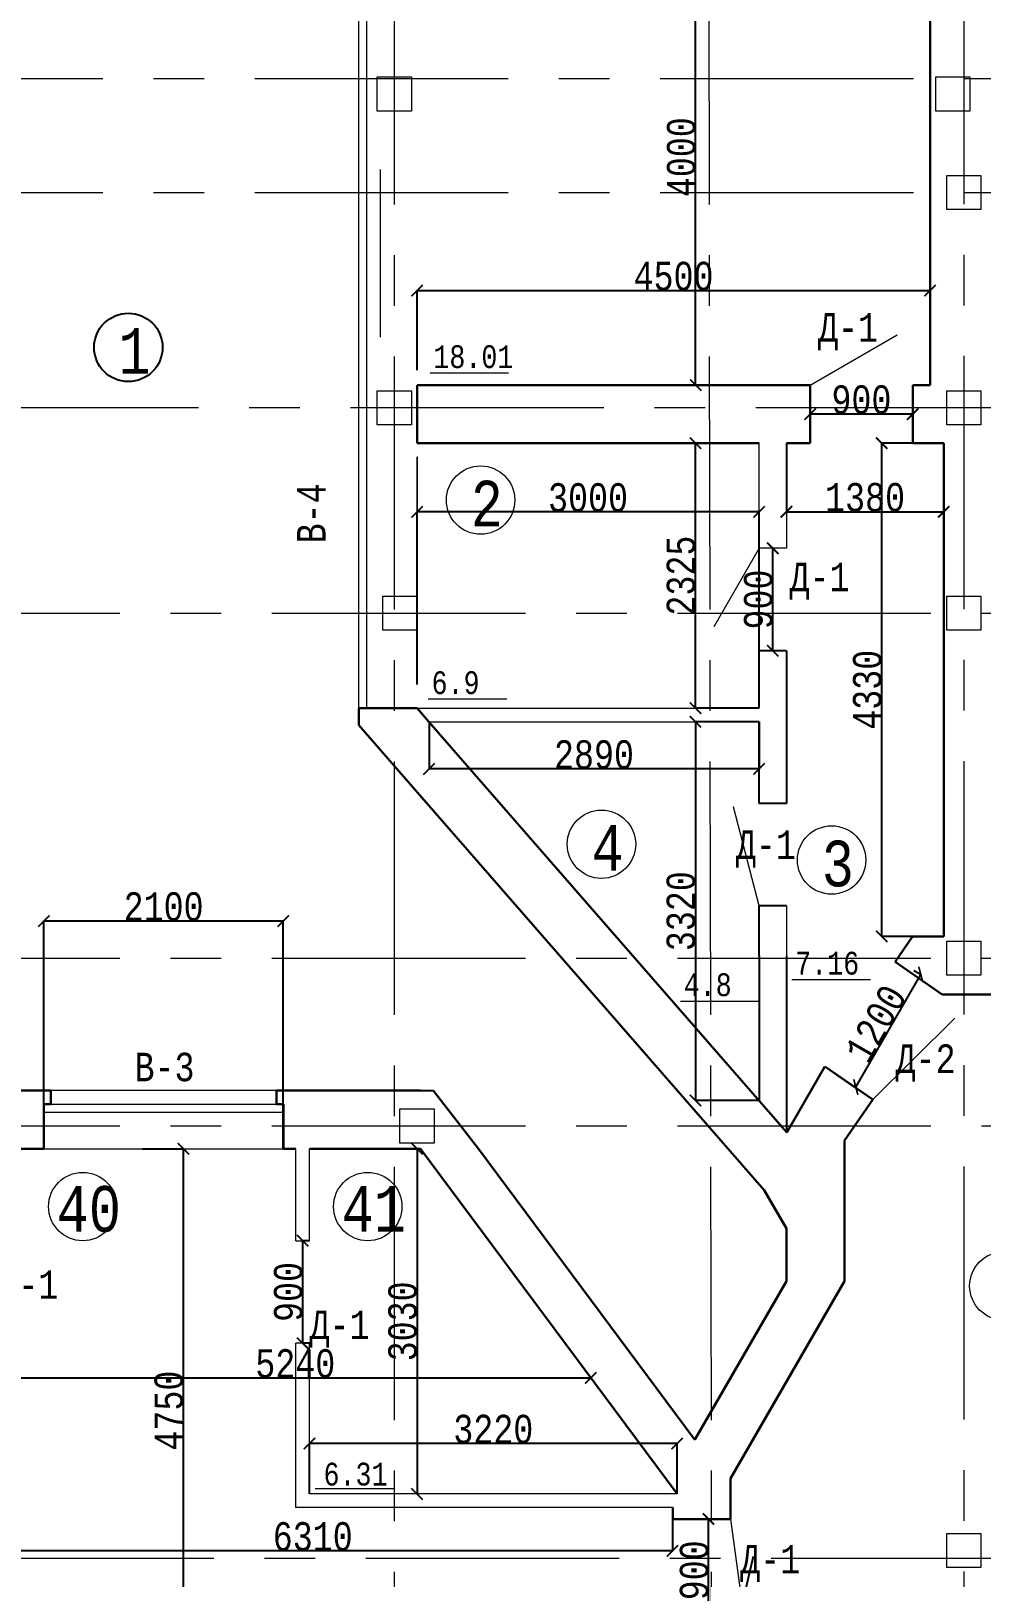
# Model space of a CAD drawing. Header units: millimetres. Extents: x -689206 to 4969298, y -1019800 to 703299.
# Drawn here: x 1072495 to 1080830, y -622835 to -609266 of the extents above; entities that cross this region are included whole.
import ezdxf

# ---------------------------------------------------------------- set-up
doc = ezdxf.new("R2010")
doc.units = ezdxf.units.MM
doc.linetypes.add('JIS_02_4.0', pattern=[5.5, 4, -1.5])
doc.linetypes.add('осеваяX2', pattern=[101.6, 63.5, -12.7, 12.7, -12.7])
for name, color, linetype, lineweight in [('несущие', 7, 'Continuous', 30), ('ОКНА', 250, 'Continuous', 20), ('ПЕРЕГОРОДКИ', 252, 'Continuous', 9), ('РАЗМЕРЫ', 7, 'Continuous', 9), ('сваи', 7, 'JIS_02_4.0', 30), ('Слой1', 7, 'Continuous', 30), ('стены', 7, 'Continuous', 20)]:
    doc.layers.add(name, color=color, linetype=linetype, lineweight=lineweight)
doc.layers.add('четотам', color=7, linetype='Continuous')
doc.styles.add('Аннотативный', font='isocteur.ttf', dxfattribs={"width": 0.7, "height": 250})
doc.dimstyles.new('Аннотативный', dxfattribs={"dimscale": 0, "dimtxt": 250, "dimasz": 100, "dimexe": 1.25, "dimexo": 0.625, "dimtad": 1, "dimdec": 0, "dimtxsty": 'Аннотативный', "dimblk": 'ARCHTICK', "dimcen": 2.5, "dimadec": 0, "dimazin": 0, "dimtfac": 1, "dimtdec": 0, "dimtmove": 0, "dimatfit": 3, "dimfxl": 1, "dimarcsym": 0})

# ---------------------------------------------------------------- blocks, each defined once
blk = doc.blocks.new('_ArchTick')
at = {"color": 0, "linetype": 'ByBlock', "const_width": 0.15}
blk.add_lwpolyline([(-0.5, -0.5), (0.5, 0.5)], dxfattribs=at)
blk = doc.blocks.new('*D5367')
at = {"layer": 'Defpoints', "color": 0, "lineweight": 30, "transparency": 16777216}
for p in [(1078326, -608374), (1078427, -608374), (1078427, -612374)]:
    blk.add_point(p, dxfattribs=at)
at = {"layer": 'РАЗМЕРЫ', "color": 0, "lineweight": -2, "transparency": 16777216}
for p, q in [((1078426, -608374), (1078325, -608374)), ((1078326, -612374), (1078326, -608374)), ((1078426, -612374), (1078325, -612374))]:
    blk.add_line(p, q, dxfattribs=at)
at = {"layer": 'РАЗМЕРЫ', "color": 0, "lineweight": -2, "transparency": 16777216, "xscale": 100, "yscale": 100, "zscale": 100}
for p, rotation in [((1078326, -608374), 90), ((1078326, -612374), 270)]:
    blk.add_blockref('_ArchTick', p, dxfattribs=dict(at, rotation=rotation))
at = {"layer": 'РАЗМЕРЫ', "color": 0, "lineweight": 5, "transparency": 16777216, "insert": (1078201, -610374), "char_height": 250, "attachment_point": 5, "rotation": 90, "style": 'Аннотативный'}
blk.add_mtext('4000', dxfattribs=at)
blk = doc.blocks.new('*D5368')
at = {"layer": 'Defpoints', "color": 0, "lineweight": 30, "transparency": 16777216}
for p in [(1080382, -611545), (1075882, -612242), (1080382, -612374)]:
    blk.add_point(p, dxfattribs=at)
at = {"layer": 'РАЗМЕРЫ', "color": 0, "lineweight": -2, "transparency": 16777216}
for p, q in [((1075882, -612242), (1075882, -611543)), ((1075882, -611545), (1080382, -611545)), ((1080382, -612373), (1080382, -611543))]:
    blk.add_line(p, q, dxfattribs=at)
at = {"layer": 'РАЗМЕРЫ', "color": 0, "lineweight": -2, "transparency": 16777216, "xscale": 100, "yscale": 100, "zscale": 100, "rotation": 180}
blk.add_blockref('_ArchTick', (1075882, -611545), dxfattribs=at)
at = {"layer": 'РАЗМЕРЫ', "color": 0, "lineweight": -2, "transparency": 16777216, "xscale": 100, "yscale": 100, "zscale": 100}
blk.add_blockref('_ArchTick', (1080382, -611545), dxfattribs=at)
at = {"layer": 'РАЗМЕРЫ', "color": 0, "lineweight": 5, "transparency": 16777216, "insert": (1078132, -611419), "char_height": 250, "attachment_point": 5, "style": 'Аннотативный'}
blk.add_mtext('4500', dxfattribs=at)
blk = doc.blocks.new('*D5395')
at = {"layer": 'Defpoints', "color": 0, "lineweight": 30, "transparency": 16777216}
for p in [(1073474, -619076), (1073832, -619076), (1073474, -623826)]:
    blk.add_point(p, dxfattribs=at)
at = {"layer": 'ПЕРЕГОРОДКИ', "color": 0, "lineweight": -2, "transparency": 16777216}
for p, q in [((1073475, -619076), (1073833, -619076)), ((1073832, -623826), (1073832, -619076)), ((1073475, -623826), (1073833, -623826))]:
    blk.add_line(p, q, dxfattribs=at)
at = {"layer": 'ПЕРЕГОРОДКИ', "color": 0, "lineweight": -2, "transparency": 16777216, "xscale": 100, "yscale": 100, "zscale": 100}
for p, rotation in [((1073832, -619076), 90), ((1073832, -623826), 270)]:
    blk.add_blockref('_ArchTick', p, dxfattribs=dict(at, rotation=rotation))
at = {"layer": 'ПЕРЕГОРОДКИ', "color": 0, "lineweight": 5, "transparency": 16777216, "insert": (1073706, -621374), "char_height": 250, "attachment_point": 5, "rotation": 90, "style": 'Аннотативный'}
blk.add_mtext('4750', dxfattribs=at)
blk = doc.blocks.new('*D5370')
at = {"layer": 'Defpoints', "color": 0, "linetype": 'ByBlock', "lineweight": 30, "transparency": 16777216}
for p in [(1078122, -622326), (1071812, -622606), (1071812, -622606)]:
    blk.add_point(p, dxfattribs=at)
at = {"layer": 'РАЗМЕРЫ', "color": 0, "linetype": 'ByBlock', "lineweight": -2, "transparency": 16777216}
for p, q in [((1078122, -622326), (1078122, -622607)), ((1071812, -622605), (1071812, -622604)), ((1078122, -622606), (1071812, -622606))]:
    blk.add_line(p, q, dxfattribs=at)
at = {"layer": 'РАЗМЕРЫ', "color": 0, "linetype": 'ByBlock', "lineweight": -2, "transparency": 16777216, "xscale": 100, "yscale": 100, "zscale": 100, "rotation": 180}
blk.add_blockref('_ArchTick', (1071812, -622606), dxfattribs=at)
at = {"layer": 'РАЗМЕРЫ', "color": 0, "linetype": 'ByBlock', "lineweight": -2, "transparency": 16777216, "xscale": 100, "yscale": 100, "zscale": 100}
blk.add_blockref('_ArchTick', (1078122, -622606), dxfattribs=at)
at = {"layer": 'РАЗМЕРЫ', "color": 0, "linetype": 'ByBlock', "lineweight": 9, "transparency": 16777216, "insert": (1074967, -622480), "char_height": 250, "attachment_point": 5, "style": 'Аннотативный'}
blk.add_mtext('6310', dxfattribs=at)
blk = doc.blocks.new('*D5410')
at = {"layer": 'Defpoints', "color": 0, "linetype": 'ByBlock', "lineweight": 30, "transparency": 16777216}
for p in [(1079330, -612629), (1079330, -612629), (1080230, -612629)]:
    blk.add_point(p, dxfattribs=at)
at = {"layer": 'РАЗМЕРЫ', "color": 0, "linetype": 'ByBlock', "lineweight": -2, "transparency": 16777216}
for p, q in [((1079330, -612628), (1079330, -612627)), ((1080230, -612629), (1079330, -612629)), ((1080230, -612628), (1080230, -612627))]:
    blk.add_line(p, q, dxfattribs=at)
at = {"layer": 'РАЗМЕРЫ', "color": 0, "linetype": 'ByBlock', "lineweight": -2, "transparency": 16777216, "xscale": 100, "yscale": 100, "zscale": 100, "rotation": 180}
blk.add_blockref('_ArchTick', (1079330, -612629), dxfattribs=at)
at = {"layer": 'РАЗМЕРЫ', "color": 0, "linetype": 'ByBlock', "lineweight": -2, "transparency": 16777216, "xscale": 100, "yscale": 100, "zscale": 100}
blk.add_blockref('_ArchTick', (1080230, -612629), dxfattribs=at)
at = {"layer": 'РАЗМЕРЫ', "color": 0, "linetype": 'ByBlock', "lineweight": 5, "transparency": 16777216, "insert": (1079780, -612503), "char_height": 250, "attachment_point": 5, "style": 'Аннотативный'}
blk.add_mtext('900', dxfattribs=at)
blk = doc.blocks.new('*D5411')
at = {"layer": 'Defpoints', "color": 0, "linetype": 'ByBlock', "lineweight": 30, "transparency": 16777216}
for p in [(1079002, -613806), (1079002, -613806), (1079002, -614706)]:
    blk.add_point(p, dxfattribs=at)
at = {"layer": 'РАЗМЕРЫ', "color": 0, "linetype": 'ByBlock', "lineweight": -2, "transparency": 16777216}
for p, q in [((1079002, -614706), (1079002, -613806)), ((1079003, -613806), (1079003, -613806)), ((1079003, -614706), (1079003, -614706))]:
    blk.add_line(p, q, dxfattribs=at)
at = {"layer": 'РАЗМЕРЫ', "color": 0, "linetype": 'ByBlock', "lineweight": -2, "transparency": 16777216, "xscale": 100, "yscale": 100, "zscale": 100}
for p, rotation in [((1079002, -613806), 90), ((1079002, -614706), 270)]:
    blk.add_blockref('_ArchTick', p, dxfattribs=dict(at, rotation=rotation))
at = {"layer": 'РАЗМЕРЫ', "color": 0, "linetype": 'ByBlock', "lineweight": 5, "transparency": 16777216, "insert": (1078877, -614256), "char_height": 250, "attachment_point": 5, "rotation": 90, "style": 'Аннотативный'}
blk.add_mtext('900', dxfattribs=at)
blk = doc.blocks.new('*D5390')
at = {"layer": 'Defpoints', "color": 0, "linetype": 'ByBlock', "lineweight": 30, "transparency": 16777216}
for p in [(1072223, -621172), (1077406, -621087), (1077406, -621087)]:
    blk.add_point(p, dxfattribs=at)
at = {"layer": 'РАЗМЕРЫ', "color": 0, "linetype": 'ByBlock', "lineweight": -2, "transparency": 16777216}
for p, q in [((1072223, -621172), (1072223, -621086)), ((1072223, -621087), (1077406, -621087)), ((1077406, -621087), (1077406, -621086))]:
    blk.add_line(p, q, dxfattribs=at)
at = {"layer": 'РАЗМЕРЫ', "color": 0, "linetype": 'ByBlock', "lineweight": -2, "transparency": 16777216, "xscale": 100, "yscale": 100, "zscale": 100, "rotation": 180}
blk.add_blockref('_ArchTick', (1072223, -621087), dxfattribs=at)
at = {"layer": 'РАЗМЕРЫ', "color": 0, "linetype": 'ByBlock', "lineweight": -2, "transparency": 16777216, "xscale": 100, "yscale": 100, "zscale": 100}
blk.add_blockref('_ArchTick', (1077406, -621087), dxfattribs=at)
at = {"layer": 'РАЗМЕРЫ', "color": 0, "linetype": 'ByBlock', "lineweight": 5, "transparency": 16777216, "insert": (1074814, -620962), "char_height": 250, "attachment_point": 5, "style": 'Аннотативный'}
blk.add_mtext('5240', dxfattribs=at)
blk = doc.blocks.new('*D5433')
at = {"layer": 'Defpoints', "color": 0, "linetype": 'ByBlock', "lineweight": 30, "transparency": 16777216}
for p in [(1078325, -612884), (1078882, -612884), (1078882, -615209)]:
    blk.add_point(p, dxfattribs=at)
at = {"layer": 'РАЗМЕРЫ', "color": 0, "linetype": 'ByBlock', "lineweight": -2, "transparency": 16777216}
for p, q in [((1078882, -612884), (1078324, -612884)), ((1078325, -615209), (1078325, -612884)), ((1078882, -615209), (1078324, -615209))]:
    blk.add_line(p, q, dxfattribs=at)
at = {"layer": 'РАЗМЕРЫ', "color": 0, "linetype": 'ByBlock', "lineweight": -2, "transparency": 16777216, "xscale": 100, "yscale": 100, "zscale": 100}
for p, rotation in [((1078325, -612884), 90), ((1078325, -615209), 270)]:
    blk.add_blockref('_ArchTick', p, dxfattribs=dict(at, rotation=rotation))
at = {"layer": 'РАЗМЕРЫ', "color": 0, "linetype": 'ByBlock', "lineweight": 5, "transparency": 16777216, "insert": (1078199, -614046), "char_height": 250, "attachment_point": 5, "rotation": 90, "style": 'Аннотативный'}
blk.add_mtext('2325', dxfattribs=at)
blk = doc.blocks.new('*D5434')
at = {"layer": 'Defpoints', "color": 0, "linetype": 'ByBlock', "lineweight": 30, "transparency": 16777216}
for p in [(1078882, -615329), (1078324, -618653), (1078882, -618653)]:
    blk.add_point(p, dxfattribs=at)
at = {"layer": 'РАЗМЕРЫ', "color": 0, "linetype": 'ByBlock', "lineweight": -2, "transparency": 16777216}
for p, q in [((1078882, -615329), (1078322, -615329)), ((1078324, -615329), (1078324, -618653)), ((1078882, -618653), (1078322, -618653))]:
    blk.add_line(p, q, dxfattribs=at)
at = {"layer": 'РАЗМЕРЫ', "color": 0, "linetype": 'ByBlock', "lineweight": -2, "transparency": 16777216, "xscale": 100, "yscale": 100, "zscale": 100}
for p, rotation in [((1078324, -615329), 90), ((1078324, -618653), 270)]:
    blk.add_blockref('_ArchTick', p, dxfattribs=dict(at, rotation=rotation))
at = {"layer": 'РАЗМЕРЫ', "color": 0, "linetype": 'ByBlock', "lineweight": 5, "transparency": 16777216, "insert": (1078198, -616991), "char_height": 250, "attachment_point": 5, "rotation": 90, "style": 'Аннотативный'}
blk.add_mtext('3320', dxfattribs=at)
blk = doc.blocks.new('*D5435')
at = {"layer": 'Defpoints', "color": 0, "linetype": 'ByBlock', "lineweight": 30, "transparency": 16777216}
for p in [(1075987, -615329), (1078882, -615329), (1075987, -615743)]:
    blk.add_point(p, dxfattribs=at)
at = {"layer": 'РАЗМЕРЫ', "color": 0, "linetype": 'ByBlock', "lineweight": -2, "transparency": 16777216}
for p, q in [((1075987, -615329), (1075987, -615745)), ((1078882, -615329), (1078882, -615745)), ((1078882, -615743), (1075987, -615743))]:
    blk.add_line(p, q, dxfattribs=at)
at = {"layer": 'РАЗМЕРЫ', "color": 0, "linetype": 'ByBlock', "lineweight": -2, "transparency": 16777216, "xscale": 100, "yscale": 100, "zscale": 100, "rotation": 180}
blk.add_blockref('_ArchTick', (1075987, -615743), dxfattribs=at)
at = {"layer": 'РАЗМЕРЫ', "color": 0, "linetype": 'ByBlock', "lineweight": -2, "transparency": 16777216, "xscale": 100, "yscale": 100, "zscale": 100}
blk.add_blockref('_ArchTick', (1078882, -615743), dxfattribs=at)
at = {"layer": 'РАЗМЕРЫ', "color": 0, "linetype": 'ByBlock', "lineweight": 5, "transparency": 16777216, "insert": (1077434, -615618), "char_height": 250, "attachment_point": 5, "style": 'Аннотативный'}
blk.add_mtext('2890', dxfattribs=at)
blk = doc.blocks.new('*D5436')
at = {"layer": 'Defpoints', "color": 0, "linetype": 'ByBlock', "lineweight": 30, "transparency": 16777216}
for p in [(1075882, -613487), (1075882, -615004), (1078882, -615209)]:
    blk.add_point(p, dxfattribs=at)
at = {"layer": 'РАЗМЕРЫ', "color": 0, "linetype": 'ByBlock', "lineweight": -2, "transparency": 16777216}
for p, q in [((1075882, -615003), (1075882, -613486)), ((1078882, -613487), (1075882, -613487)), ((1078882, -615208), (1078882, -613486))]:
    blk.add_line(p, q, dxfattribs=at)
at = {"layer": 'РАЗМЕРЫ', "color": 0, "linetype": 'ByBlock', "lineweight": -2, "transparency": 16777216, "xscale": 100, "yscale": 100, "zscale": 100, "rotation": 180}
blk.add_blockref('_ArchTick', (1075882, -613487), dxfattribs=at)
at = {"layer": 'РАЗМЕРЫ', "color": 0, "linetype": 'ByBlock', "lineweight": -2, "transparency": 16777216, "xscale": 100, "yscale": 100, "zscale": 100}
blk.add_blockref('_ArchTick', (1078882, -613487), dxfattribs=at)
at = {"layer": 'РАЗМЕРЫ', "color": 0, "linetype": 'ByBlock', "lineweight": 5, "transparency": 16777216, "insert": (1077382, -613362), "char_height": 250, "attachment_point": 5, "style": 'Аннотативный'}
blk.add_mtext('3000', dxfattribs=at)
blk = doc.blocks.new('*D5437')
at = {"layer": 'Defpoints', "color": 0, "linetype": 'ByBlock', "lineweight": 30, "transparency": 16777216}
for p in [(1079122, -612884), (1080502, -612884), (1080502, -613486)]:
    blk.add_point(p, dxfattribs=at)
at = {"layer": 'РАЗМЕРЫ', "color": 0, "linetype": 'ByBlock', "lineweight": -2, "transparency": 16777216}
for p, q in [((1079122, -612884), (1079122, -613487)), ((1080502, -612884), (1080502, -613487)), ((1079122, -613486), (1080502, -613486))]:
    blk.add_line(p, q, dxfattribs=at)
at = {"layer": 'РАЗМЕРЫ', "color": 0, "linetype": 'ByBlock', "lineweight": -2, "transparency": 16777216, "xscale": 100, "yscale": 100, "zscale": 100, "rotation": 180}
blk.add_blockref('_ArchTick', (1079122, -613486), dxfattribs=at)
at = {"layer": 'РАЗМЕРЫ', "color": 0, "linetype": 'ByBlock', "lineweight": -2, "transparency": 16777216, "xscale": 100, "yscale": 100, "zscale": 100}
blk.add_blockref('_ArchTick', (1080502, -613486), dxfattribs=at)
at = {"layer": 'РАЗМЕРЫ', "color": 0, "linetype": 'ByBlock', "lineweight": 5, "transparency": 16777216, "insert": (1079812, -613360), "char_height": 250, "attachment_point": 5, "style": 'Аннотативный'}
blk.add_mtext('1380', dxfattribs=at)
blk = doc.blocks.new('*D5438')
at = {"layer": 'Defpoints', "color": 0, "linetype": 'ByBlock', "lineweight": 30, "transparency": 16777216}
for p in [(1079958, -612884), (1080502, -612884), (1080502, -617213)]:
    blk.add_point(p, dxfattribs=at)
at = {"layer": 'РАЗМЕРЫ', "color": 0, "linetype": 'ByBlock', "lineweight": -2, "transparency": 16777216}
for p, q in [((1080502, -612884), (1079957, -612884)), ((1079958, -617213), (1079958, -612884)), ((1080502, -617213), (1079957, -617213))]:
    blk.add_line(p, q, dxfattribs=at)
at = {"layer": 'РАЗМЕРЫ', "color": 0, "linetype": 'ByBlock', "lineweight": -2, "transparency": 16777216, "xscale": 100, "yscale": 100, "zscale": 100}
for p, rotation in [((1079958, -612884), 90), ((1079958, -617213), 270)]:
    blk.add_blockref('_ArchTick', p, dxfattribs=dict(at, rotation=rotation))
at = {"layer": 'РАЗМЕРЫ', "color": 0, "linetype": 'ByBlock', "lineweight": 5, "transparency": 16777216, "insert": (1079833, -615048), "char_height": 250, "attachment_point": 5, "rotation": 90, "style": 'Аннотативный'}
blk.add_mtext('4330', dxfattribs=at)
blk = doc.blocks.new('*D5446')
at = {"layer": 'Defpoints', "color": 0, "lineweight": 30, "ltscale": 15000, "transparency": 16777216}
for p in [(1074879, -619883), (1074939, -619883), (1074939, -620783)]:
    blk.add_point(p, dxfattribs=at)
at = {"layer": 'сваи', "color": 0, "lineweight": -2, "ltscale": 15000, "transparency": 16777216}
for p, q in [((1074939, -619883), (1074878, -619883)), ((1074879, -620783), (1074879, -619883)), ((1074939, -620783), (1074878, -620783))]:
    blk.add_line(p, q, dxfattribs=at)
at = {"layer": 'сваи', "color": 0, "lineweight": -2, "ltscale": 15000, "transparency": 16777216, "xscale": 100, "yscale": 100, "zscale": 100}
for p, rotation in [((1074879, -619883), 90), ((1074879, -620783), 270)]:
    blk.add_blockref('_ArchTick', p, dxfattribs=dict(at, rotation=rotation))
at = {"layer": 'сваи', "color": 0, "lineweight": 5, "ltscale": 15000, "transparency": 16777216, "insert": (1074754, -620333), "char_height": 250, "attachment_point": 5, "rotation": 90, "style": 'Аннотативный'}
blk.add_mtext('900', dxfattribs=at)
blk = doc.blocks.new('*D5447')
at = {"layer": 'Defpoints', "color": 0, "lineweight": 30, "ltscale": 15000, "transparency": 16777216}
for p in [(1074939, -621663), (1074939, -622106), (1078163, -622106)]:
    blk.add_point(p, dxfattribs=at)
at = {"layer": 'сваи', "color": 0, "lineweight": -2, "ltscale": 15000, "transparency": 16777216}
for p, q in [((1074939, -622105), (1074939, -621662)), ((1078163, -621663), (1074939, -621663)), ((1078163, -622105), (1078163, -621662))]:
    blk.add_line(p, q, dxfattribs=at)
at = {"layer": 'сваи', "color": 0, "lineweight": -2, "ltscale": 15000, "transparency": 16777216, "xscale": 100, "yscale": 100, "zscale": 100, "rotation": 180}
blk.add_blockref('_ArchTick', (1074939, -621663), dxfattribs=at)
at = {"layer": 'сваи', "color": 0, "lineweight": -2, "ltscale": 15000, "transparency": 16777216, "xscale": 100, "yscale": 100, "zscale": 100}
blk.add_blockref('_ArchTick', (1078163, -621663), dxfattribs=at)
at = {"layer": 'сваи', "color": 0, "lineweight": 5, "ltscale": 15000, "transparency": 16777216, "insert": (1076551, -621538), "char_height": 250, "attachment_point": 5, "style": 'Аннотативный'}
blk.add_mtext('3220', dxfattribs=at)
blk = doc.blocks.new('*D5448')
at = {"layer": 'Defpoints', "color": 0, "lineweight": 30, "ltscale": 15000, "transparency": 16777216}
for p in [(1075882, -619076), (1075882, -622106), (1075882, -622106)]:
    blk.add_point(p, dxfattribs=at)
at = {"layer": 'сваи', "color": 0, "lineweight": -2, "ltscale": 15000, "transparency": 16777216}
for p, q in [((1075882, -619076), (1075882, -622106)), ((1075883, -619076), (1075883, -619076)), ((1075883, -622106), (1075883, -622106))]:
    blk.add_line(p, q, dxfattribs=at)
at = {"layer": 'сваи', "color": 0, "lineweight": -2, "ltscale": 15000, "transparency": 16777216, "xscale": 100, "yscale": 100, "zscale": 100}
for p, rotation in [((1075882, -619076), 90), ((1075882, -622106), 270)]:
    blk.add_blockref('_ArchTick', p, dxfattribs=dict(at, rotation=rotation))
at = {"layer": 'сваи', "color": 0, "lineweight": 5, "ltscale": 15000, "transparency": 16777216, "insert": (1075757, -620591), "char_height": 250, "attachment_point": 5, "rotation": 90, "style": 'Аннотативный'}
blk.add_mtext('3030', dxfattribs=at)
blk = doc.blocks.new('*D5449')
at = {"layer": 'Defpoints', "color": 0, "linetype": 'ByBlock', "lineweight": 30, "ltscale": 35, "transparency": 16777216}
for p in [(1078439, -622326), (1078509, -622326), (1078469, -623226)]:
    blk.add_point(p, dxfattribs=at)
at = {"layer": 'сваи', "color": 0, "linetype": 'ByBlock', "lineweight": -2, "ltscale": 35, "transparency": 16777216}
for p, q in [((1078509, -622326), (1078438, -622326)), ((1078439, -623226), (1078439, -622326)), ((1078469, -623226), (1078438, -623226))]:
    blk.add_line(p, q, dxfattribs=at)
at = {"layer": 'сваи', "color": 0, "linetype": 'ByBlock', "lineweight": -2, "ltscale": 35, "transparency": 16777216, "xscale": 100, "yscale": 100, "zscale": 100}
for p, rotation in [((1078439, -622326), 90), ((1078439, -623226), 270)]:
    blk.add_blockref('_ArchTick', p, dxfattribs=dict(at, rotation=rotation))
at = {"layer": 'сваи', "color": 0, "linetype": 'ByBlock', "lineweight": 5, "ltscale": 35, "transparency": 16777216, "insert": (1078314, -622776), "char_height": 250, "attachment_point": 5, "rotation": 90, "style": 'Аннотативный'}
blk.add_mtext('900', dxfattribs=at)
blk = doc.blocks.new('*D5451')
at = {"layer": 'Defpoints', "color": 0, "linetype": 'ByBlock', "lineweight": 30, "ltscale": 35, "transparency": 16777216}
for p in [(1080240, -617511), (1080301, -617547), (1079669, -618500)]:
    blk.add_point(p, dxfattribs=at)
at = {"layer": 'РАЗМЕРЫ', "color": 0, "linetype": 'ByBlock', "lineweight": -2, "ltscale": 35, "transparency": 16777216}
for p, q in [((1080240, -617512), (1080303, -617548)), ((1079731, -618535), (1080301, -617547)), ((1079670, -618500), (1079732, -618536))]:
    blk.add_line(p, q, dxfattribs=at)
at = {"layer": 'РАЗМЕРЫ', "color": 0, "linetype": 'ByBlock', "lineweight": -2, "ltscale": 35, "transparency": 16777216, "xscale": 100, "yscale": 100, "zscale": 100}
for p, rotation in [((1080301, -617547), 59.99999999999435), ((1079731, -618535), 239.9999999999943)]:
    blk.add_blockref('_ArchTick', p, dxfattribs=dict(at, rotation=rotation))
at = {"layer": 'РАЗМЕРЫ', "color": 0, "linetype": 'ByBlock', "lineweight": 5, "ltscale": 35, "transparency": 16777216, "insert": (1079907, -617978), "char_height": 250, "attachment_point": 5, "rotation": 60, "style": 'Аннотативный'}
blk.add_mtext('1200', dxfattribs=at)
blk = doc.blocks.new('*D5481')
at = {"layer": 'Defpoints', "color": 0, "lineweight": 30, "ltscale": 35, "transparency": 16777216}
for p in [(1072609, -617078), (1072609, -619076), (1074709, -619076)]:
    blk.add_point(p, dxfattribs=at)
at = {"layer": 'РАЗМЕРЫ', "color": 0, "lineweight": -2, "ltscale": 35, "transparency": 16777216}
for p, q in [((1072609, -619075), (1072609, -617077)), ((1074709, -617078), (1072609, -617078)), ((1074709, -619075), (1074709, -617077))]:
    blk.add_line(p, q, dxfattribs=at)
at = {"layer": 'РАЗМЕРЫ', "color": 0, "lineweight": -2, "ltscale": 35, "transparency": 16777216, "xscale": 100, "yscale": 100, "zscale": 100, "rotation": 180}
blk.add_blockref('_ArchTick', (1072609, -617078), dxfattribs=at)
at = {"layer": 'РАЗМЕРЫ', "color": 0, "lineweight": -2, "ltscale": 35, "transparency": 16777216, "xscale": 100, "yscale": 100, "zscale": 100}
blk.add_blockref('_ArchTick', (1074709, -617078), dxfattribs=at)
at = {"layer": 'РАЗМЕРЫ', "color": 0, "lineweight": 0, "ltscale": 35, "transparency": 16777216, "insert": (1073659, -616952), "char_height": 250, "attachment_point": 5, "style": 'Аннотативный'}
blk.add_mtext('2100', dxfattribs=at)

msp = doc.modelspace()

# ---------------------------------------------------------------- linework, layer by layer
at = {"layer": 'несущие', "color": 152, "true_color": 0x2776bb}
for p, q in [((1080406.8, -617213.1), (1080502.3, -617213.1)), ((1080489.5, -617723.1), (1083851, -617723.1)), ((1079879.1, -618644.7), (1079567.3, -618429.5)), ((1072352.9, -618565.7), (1072669.5, -618565.7)), ((1074649.5, -618565.7), (1075911, -618565.7)), ((1075911, -618565.7), (1076026.5, -618568.1)), ((1076421, -619075.7), (1076026.5, -618568.1)), ((1074709.5, -618685.7), (1074709.5, -619075.7)), ((1079632.2, -619002.4), (1079879.1, -618644.7)), ((1072222.9, -619075.7), (1072609.5, -619075.7)), ((1074819.5, -619075.7), (1074709.5, -619075.7)), ((1075911, -619075.7), (1074939.5, -619075.7)), ((1075239, -619075.7), (1075911, -619075.7)), ((1078163, -622105.6), (1075911, -619075.7)), ((1078319.1, -621629.5), (1076421, -619075.7)), ((1078325.3, -621618.9), (1078319.1, -621629.5))]:
    msp.add_line(p, q, dxfattribs=at)
at = {"layer": 'ОКНА', "color": 152, "lineweight": 13, "true_color": 0x2776bb}
for p, q in [((1075882.2, -613004), (1075882.2, -614174)), ((1074649.5, -618565.7), (1072669.5, -618565.7)), ((1072609.5, -618755.7), (1074709.5, -618755.7)), ((1072669.5, -618685.7), (1074649.5, -618685.7)), ((1072609.5, -619075.7), (1074709.5, -619075.7))]:
    msp.add_line(p, q, dxfattribs=at)
at = {"layer": 'РАЗМЕРЫ', "color": 152, "linetype": 'осеваяX2', "lineweight": 5, "ltscale": 35, "true_color": 0x2776bb}
for p, q in [((1075682.2, -605010.3), (1075682.2, -654848)), ((1078434.3, -605010.3), (1078514.4, -654848)), ((1080678.3, -605006.7), (1080678.3, -654848)), ((1056679.5, -609683.6), (1123882.2, -609683.6)), ((1056679.5, -610683.6), (1123882.2, -610683.6)), ((1123749.5, -612573.6), (1056679.5, -612573.6)), ((1056829.5, -614375.7), (1123882.2, -614375.7)), ((1056829.5, -617403.1), (1123882.2, -617403.1)), ((1056829.5, -618875.7), (1123882.2, -618875.7)), ((1123882.2, -622673.6), (1056829.5, -622673.6))]:
    msp.add_line(p, q, dxfattribs=at)
at = {"layer": 'РАЗМЕРЫ', "color": 152, "lineweight": 13, "true_color": 0x2776bb}
for p, q in [((1075372.2, -611893.1), (1075372.2, -607865.7)), ((1075440.6, -615208.7), (1075440.6, -607935.7)), ((1075562.2, -611953.1), (1075562.2, -610482.6)), ((1075372.2, -615208.7), (1075372.2, -611893.1))]:
    msp.add_line(p, q, dxfattribs=at)
at = {"layer": 'РАЗМЕРЫ', "color": 152, "true_color": 0x2776bb}
for p, q in [((1075996, -612267.2), (1076685.3, -612267.2)), ((1075882.2, -614073.6), (1075882.2, -613004)), ((1075980.1, -615128.7), (1076669.4, -615128.7)), ((1079170.1, -617590.4), (1079859.4, -617590.4)), ((1078191.9, -617779.5), (1078881.1, -617779.5)), ((1074988, -622058.5), (1075677.2, -622058.5))]:
    msp.add_line(p, q, dxfattribs=at)
at = {"layer": 'РАЗМЕРЫ', "color": 152, "lineweight": 30, "true_color": 0x2776bb}
for p, q in [((1075372.2, -615357.6), (1075372.2, -615208.7)), ((1075627.2, -615650.4), (1075372.2, -615357.6)), ((1072669.5, -618685.7), (1072669.5, -618565.7)), ((1072669.5, -618565.7), (1072669.5, -618685.7)), ((1074649.5, -618685.7), (1074649.5, -618565.7)), ((1072609.5, -618685.7), (1072669.5, -618685.7)), ((1074709.5, -618685.7), (1074649.5, -618685.7)), ((1078927.8, -619439.8), (1079122.2, -619776.6))]:
    msp.add_line(p, q, dxfattribs=at)
at = {"layer": 'РАЗМЕРЫ', "color": 152, "linetype": 'ByBlock', "lineweight": 13, "true_color": 0x2776bb}
for p, q in [((1075882.2, -615208.7), (1078882.2, -615208.7)), ((1075986.7, -615328.7), (1078882.2, -615328.7))]:
    msp.add_line(p, q, dxfattribs=at)
at = {"layer": 'РАЗМЕРЫ', "color": 152, "linetype": 'ByBlock', "lineweight": 30, "ltscale": 35, "true_color": 0x2776bb}
for p, q in [((1075986.7, -615328.7), (1075882.2, -615208.7)), ((1080074.9, -617437), (1080229.4, -617213.1)), ((1080229.4, -617213.1), (1080406.8, -617213.1)), ((1080489.5, -617723.1), (1080074.9, -617437)), ((1079459.3, -618355), (1079125.8, -618932.7)), ((1079879.1, -618644.7), (1079459.3, -618355))]:
    msp.add_line(p, q, dxfattribs=at)
at = {"layer": 'РАЗМЕРЫ', "color": 152, "linetype": 'ByBlock', "lineweight": 25, "true_color": 0x2776bb}
for p, q in [((1079122.2, -616045.1), (1078882.2, -616045.1)), ((1079122.2, -616945.1), (1078882.2, -616945.1))]:
    msp.add_line(p, q, dxfattribs=at)
at = {"layer": 'РАЗМЕРЫ', "color": 152, "linetype": 'ByBlock', "lineweight": 9, "true_color": 0x2776bb}
msp.add_line((1078882.2, -616945.1), (1078656.6, -616074.9), dxfattribs=at)
at = {"layer": 'РАЗМЕРЫ', "color": 152, "linetype": 'ByBlock', "lineweight": 5, "ltscale": 35, "true_color": 0x2776bb}
msp.add_line((1079879.1, -618644.7), (1080599.5, -617930.3), dxfattribs=at)
at = {"layer": 'сваи', "color": 152, "lineweight": 13, "ltscale": 15000, "true_color": 0x2776bb}
for p, q in [((1074819.5, -619883.3), (1074819.5, -619075.7)), ((1074939.5, -619883.3), (1074939.5, -619075.7)), ((1074819.5, -619883.3), (1074939.5, -619883.3)), ((1074819.5, -622225.6), (1074819.5, -620783.3)), ((1074939.5, -620783.3), (1074819.5, -620783.3)), ((1074939.5, -622105.6), (1074939.5, -620783.3)), ((1078163, -622105.6), (1074939.5, -622105.6)), ((1078124.9, -622225.6), (1074819.5, -622225.6))]:
    msp.add_line(p, q, dxfattribs=at)
at = {"layer": 'сваи', "color": 152, "linetype": 'ByBlock', "lineweight": 9, "ltscale": 35, "true_color": 0x2776bb}
msp.add_line((1078632.2, -622325.6), (1078733.2, -623078.6), dxfattribs=at)
at = {"layer": 'Слой1', "color": 152, "lineweight": 30, "true_color": 0x2776bb}
msp.add_line((1075372.2, -615208.7), (1075882.2, -615208.7), dxfattribs=at)
at = {"layer": 'стены', "color": 152, "lineweight": 30, "true_color": 0x2776bb}
for p, q in [((1080382.3, -607865.7), (1080382.3, -612373.6)), ((1079330.3, -612373.6), (1075882.2, -612373.6)), ((1075882.2, -612883.6), (1075882.2, -612373.6)), ((1079330.3, -612883.6), (1079330.3, -612373.6)), ((1080382.3, -612373.6), (1080230.3, -612373.6)), ((1080230.3, -612883.6), (1080230.3, -612373.6)), ((1075882.2, -612883.6), (1078882.2, -612883.6)), ((1079330.3, -612883.6), (1079122.2, -612883.6)), ((1080502.3, -612883.6), (1080230.3, -612883.6)), ((1080502.3, -617213.1), (1080502.3, -612883.6)), ((1075986.7, -615328.7), (1079125.8, -618932.7)), ((1075627.2, -615650.4), (1078927.8, -619439.8)), ((1072609.5, -618685.7), (1072609.5, -619075.7)), ((1079632.2, -619002.4), (1079879.1, -618644.7)), ((1079632.2, -619438.6), (1079632.2, -619002.4)), ((1079632.2, -620238.6), (1079632.2, -619438.6)), ((1079122.2, -619776.6), (1079122.2, -620238.6)), ((1079122.2, -620238.6), (1078325.3, -621618.9)), ((1078632.2, -621970.6), (1079632.2, -620238.6)), ((1078632.2, -622225.6), (1078632.2, -621970.6)), ((1078124.9, -622325.6), (1078124.9, -622225.6)), ((1078632.2, -622225.6), (1078632.2, -622325.6)), ((1078122.2, -622325.6), (1078629.5, -622325.6))]:
    msp.add_line(p, q, dxfattribs=at)
at = {"layer": 'стены', "color": 152, "lineweight": 9, "true_color": 0x2776bb}
for p, q in [((1079330.3, -612373.6), (1080093.9, -611932.8)), ((1078882.2, -613806.5), (1078484.1, -614496))]:
    msp.add_line(p, q, dxfattribs=at)
at = {"layer": 'стены', "color": 152, "true_color": 0x2776bb}
for p, q in [((1078882.2, -612883.6), (1078520.3, -612883.6)), ((1078882.2, -613806.5), (1078882.2, -612883.6)), ((1079122.2, -612883.6), (1079330.3, -612883.6)), ((1079122.2, -612883.6), (1079122.2, -613806.5)), ((1080230.3, -612883.6), (1080390.3, -612883.6)), ((1079122.2, -613806.5), (1078882.2, -613806.5)), ((1078882.2, -615208.7), (1078882.2, -614706.5)), ((1079122.2, -616945.1), (1079122.2, -617383.6)), ((1079879.1, -618644.7), (1079632.2, -619002.4)), ((1079879.1, -618644.7), (1079632.2, -619002.4)), ((1079122.2, -620238.6), (1078622.2, -621104.6)), ((1079632.2, -620238.6), (1079132.2, -621104.6))]:
    msp.add_line(p, q, dxfattribs=at)
at = {"layer": 'стены', "color": 152, "lineweight": 25, "true_color": 0x2776bb}
for p, q in [((1079122.2, -614706.5), (1078882.2, -614706.5)), ((1079122.2, -614706.5), (1079122.2, -616045.1)), ((1078882.2, -616045.1), (1078882.2, -615328.7)), ((1078882.2, -617383.6), (1078882.2, -616945.1)), ((1078882.2, -617383.6), (1078882.2, -618648.5)), ((1079122.2, -617383.6), (1079122.2, -618929.7)), ((1078632.2, -623505.6), (1078834.1, -622651.5))]:
    msp.add_line(p, q, dxfattribs=at)
at = {"layer": 'стены', "color": 152, "lineweight": 20, "true_color": 0x2776bb}
for points in [[(1075532.2, -609669.3), (1075832.2, -609669.3), (1075832.2, -609969.3), (1075532.2, -609969.3)], [(1080431.5, -609669.3), (1080731.5, -609669.3), (1080731.5, -609969.3), (1080431.5, -609969.3)], [(1080528.3, -610533.6), (1080828.3, -610533.6), (1080828.3, -610833.6), (1080528.3, -610833.6)], [(1075532.2, -612423.6), (1075832.2, -612423.6), (1075832.2, -612723.6), (1075532.2, -612723.6)], [(1080528.3, -612423.6), (1080828.3, -612423.6), (1080828.3, -612723.6), (1080528.3, -612723.6)], [(1075582.2, -614225.7), (1075882.2, -614225.7), (1075882.2, -614525.7), (1075582.2, -614525.7)], [(1080528.3, -614225.7), (1080828.3, -614225.7), (1080828.3, -614525.7), (1080528.3, -614525.7)], [(1080528.3, -617253.1), (1080828.3, -617253.1), (1080828.3, -617553.1), (1080528.3, -617553.1)], [(1075732.2, -618725.7), (1076032.2, -618725.7), (1076032.2, -619025.7), (1075732.2, -619025.7)], [(1080528.3, -622451.9), (1080828.3, -622451.9), (1080828.3, -622751.9), (1080528.3, -622751.9)]]:
    msp.add_lwpolyline(points, close=True, dxfattribs=at)
at = {"layer": 'четотам', "color": 152, "true_color": 0x2776bb}
msp.add_circle((1073349.5, -612043.3), 300, dxfattribs=at)
at = {"layer": 'четотам', "color": 152, "lineweight": 13, "true_color": 0x2776bb}
for centre in [(1076439.5, -613383.3), (1077499.8, -616403.2), (1079518.5, -616542), (1072949.5, -619583.3), (1075449.5, -619583.3), (1081029.4, -620280.2)]:
    msp.add_circle(centre, 300, dxfattribs=at)

# ---------------------------------------------------------------- texts
at = {"layer": 'РАЗМЕРЫ', "color": 152, "lineweight": 20, "ltscale": 150, "true_color": 0x2776bb, "attachment_point": 1, "style": 'Аннотативный'}
for s, insert, char_height, width in [('Д-1', (1079399.5, -611742.8), 250, 922.913), ('1', (1073263.7, -611873.6), 401.1, 1460), ('Д-1', (1079149.5, -613932.8), 250, 922.913), ('Д-1', (1078679.5, -616282.8), 250, 922.913), ('Д-2', (1080079.6, -618160.7), 250, 922.913), ('В-3', (1073404, -618233.6), 250, 922.913), ('Д-1', (1072209.5, -620142.8), 250, 922.913), ('Д-1', (1074939.5, -620495.8), 250, 922.913), ('Д-1', (1078716.5, -622553.5), 250, 922.913)]:
    msp.add_mtext(s, dxfattribs=dict(at, insert=insert, char_height=char_height, width=width))
at = {"layer": 'РАЗМЕРЫ', "color": 152, "true_color": 0x2776bb, "char_height": 200, "width": 656.117, "attachment_point": 1, "style": 'Аннотативный'}
for s, insert in [('18.01', (1076025.3, -612024.4)), ('6.9', (1076009.4, -614885.8)), ('7.16', (1079199.4, -617347.5)), ('4.8', (1078221.2, -617536.7)), ('6.31', (1075061.6, -621831.5))]:
    msp.add_mtext(s, dxfattribs=dict(at, insert=insert))
at = {"layer": 'РАЗМЕРЫ', "color": 152, "lineweight": 20, "ltscale": 150, "true_color": 0x2776bb, "insert": (1074829.5, -613763.3), "char_height": 250, "width": 922.913, "attachment_point": 1, "rotation": 90, "style": 'Аннотативный'}
msp.add_mtext('В-4', dxfattribs=at)
at = {"layer": 'РАЗМЕРЫ', "color": 152, "lineweight": 13, "ltscale": 150, "true_color": 0x2776bb, "char_height": 401.1, "width": 1460, "attachment_point": 1, "style": 'Аннотативный'}
for s, insert in [('2', (1076353.7, -613213.6)), ('4', (1077414, -616233.4)), ('3', (1079432.7, -616372.2)), ('40', (1072721.5, -619403.4)), ('41', (1075221.5, -619403.4))]:
    msp.add_mtext(s, dxfattribs=dict(at, insert=insert))

# ---------------------------------------------------------------- dimensions: what is measured, and where the dimension line sits
at = {"layer": 'ПЕРЕГОРОДКИ', "color": 152, "lineweight": 5, "true_color": 0x2776bb}
dim = msp.add_linear_dim(base=(1073831.8, -619075.7), p1=(1073474.4, -623825.6), p2=(1073474.4, -619075.7), angle=90, dimstyle='Аннотативный', dxfattribs=at)
dim.commit()
dim.dimension.update_dxf_attribs({"geometry": '*D5395', "text_midpoint": (1073831.8, -621373.8), "dimtype": 161})
at = {"layer": 'РАЗМЕРЫ', "color": 152, "lineweight": 5, "true_color": 0x2776bb}
dim = msp.add_linear_dim(base=(1078326.2, -608373.6), p1=(1078426.5, -612373.6), p2=(1078426.5, -608373.6), angle=90, dimstyle='Аннотативный', dxfattribs=at)
dim.commit()
dim.dimension.update_dxf_attribs({"geometry": '*D5367', "text_midpoint": (1078200.6, -610373.6)})
dim = msp.add_linear_dim(base=(1080382.3, -611544.6), p1=(1075882.2, -612242.4), p2=(1080382.3, -612373.6), dimstyle='Аннотативный', dxfattribs=at)
dim.commit()
dim.dimension.update_dxf_attribs({"geometry": '*D5368', "text_midpoint": (1078132.2, -611418.9)})
at = {"layer": 'РАЗМЕРЫ', "color": 152, "linetype": 'ByBlock', "lineweight": 5, "true_color": 0x2776bb}
for base, p1, p2, picture, middle in [((1079330.3, -612628.6), (1080230.3, -612628.6), (1079330.3, -612628.6), '*D5410', (1079780.3, -612503)), ((1080502.3, -613485.9), (1079122.2, -612883.6), (1080502.3, -612883.6), '*D5437', (1079812.2, -613360.3)), ((1075882.2, -613487.1), (1078882.2, -615208.7), (1075882.2, -615003.6), '*D5436', (1077382.2, -613361.5))]:
    dim = msp.add_linear_dim(base=base, p1=p1, p2=p2, dimstyle='Аннотативный', dxfattribs=at)
    dim.commit()
    dim.dimension.update_dxf_attribs({"geometry": picture, "text_midpoint": middle})
for base, p1, p2, picture, middle in [((1078325, -612883.6), (1078882.2, -615208.7), (1078882.2, -612883.6), '*D5433', (1078199.3, -614046.2)), ((1079002.2, -613806.5), (1079002.2, -614706.5), (1079002.2, -613806.5), '*D5411', (1078876.6, -614256.5))]:
    dim = msp.add_linear_dim(base=base, p1=p1, p2=p2, angle=90, dimstyle='Аннотативный', dxfattribs=at)
    dim.commit()
    dim.dimension.update_dxf_attribs({"geometry": picture, "text_midpoint": middle})
for base, p1, p2, text, picture, middle in [((1079958.4, -612883.6), (1080502.3, -617213.1), (1080502.3, -612883.6), '4330', '*D5438', (1079832.8, -615048.4)), ((1078323.7, -618653), (1078882.2, -615328.7), (1078882.2, -618653), '3320', '*D5434', (1078198.1, -616990.9))]:
    dim = msp.add_linear_dim(base=base, p1=p1, p2=p2, angle=90, text=text, dimstyle='Аннотативный', dxfattribs=at)
    dim.commit()
    dim.dimension.update_dxf_attribs({"geometry": picture, "text_midpoint": middle})
dim = msp.add_linear_dim(base=(1075986.7, -615743.3), p1=(1078882.2, -615328.7), p2=(1075986.7, -615328.7), text='2890', dimstyle='Аннотативный', dxfattribs=at)
dim.commit()
dim.dimension.update_dxf_attribs({"geometry": '*D5435', "text_midpoint": (1077434.5, -615743.3), "dimtype": 160})
at = {"layer": 'РАЗМЕРЫ', "color": 152, "lineweight": 0, "ltscale": 35, "true_color": 0x2776bb}
dim = msp.add_linear_dim(base=(1072609.5, -617078), p1=(1074709.5, -619075.7), p2=(1072609.5, -619075.7), dimstyle='Аннотативный', dxfattribs=at)
dim.commit()
dim.dimension.update_dxf_attribs({"geometry": '*D5481', "text_midpoint": (1073659.5, -616952.4)})
at = {"layer": 'РАЗМЕРЫ', "color": 152, "linetype": 'ByBlock', "lineweight": 5, "ltscale": 35, "true_color": 0x2776bb}
dim = msp.add_aligned_dim(p1=(1079669.2, -618499.8), p2=(1080239.8, -617511.4), distance=-71.1, text='1200', dimstyle='Аннотативный', dxfattribs=at)
dim.commit()
dim.dimension.update_dxf_attribs({"geometry": '*D5451', "text_midpoint": (1079907.3, -617978.4)})
at = {"layer": 'РАЗМЕРЫ', "color": 152, "linetype": 'ByBlock', "lineweight": 5, "true_color": 0x2776bb}
dim = msp.add_linear_dim(base=(1077406.1, -621087.2), p1=(1072222.9, -621172.3), p2=(1077406.1, -621087.2), text='5240', dimstyle='Аннотативный', dxfattribs=at)
dim.commit()
dim.dimension.update_dxf_attribs({"geometry": '*D5390', "text_midpoint": (1074814.5, -620961.6)})
at = {"layer": 'РАЗМЕРЫ', "color": 152, "linetype": 'ByBlock', "lineweight": 9, "true_color": 0x2776bb}
dim = msp.add_linear_dim(base=(1071812.2, -622605.6), p1=(1078122.2, -622325.6), p2=(1071812.2, -622605.6), dimstyle='Аннотативный', dxfattribs=at)
dim.commit()
dim.dimension.update_dxf_attribs({"geometry": '*D5370', "text_midpoint": (1074967.2, -622480)})
at = {"layer": 'сваи', "color": 152, "lineweight": 5, "ltscale": 15000, "true_color": 0x2776bb}
for base, p1, p2, picture, middle in [((1075882.2, -622105.6), (1075882.2, -619075.7), (1075882.2, -622105.6), '*D5448', (1075756.6, -620590.7)), ((1074879.5, -619883.3), (1074939.5, -620783.3), (1074939.5, -619883.3), '*D5446', (1074753.9, -620333.3))]:
    dim = msp.add_linear_dim(base=base, p1=p1, p2=p2, angle=90, dimstyle='Аннотативный', dxfattribs=at)
    dim.commit()
    dim.dimension.update_dxf_attribs({"geometry": picture, "text_midpoint": middle})
dim = msp.add_linear_dim(base=(1074939.5, -621663.3), p1=(1078163, -622105.6), p2=(1074939.5, -622105.6), text='3220', dimstyle='Аннотативный', dxfattribs=at)
dim.commit()
dim.dimension.update_dxf_attribs({"geometry": '*D5447', "text_midpoint": (1076551.3, -621537.7)})
at = {"layer": 'сваи', "color": 152, "linetype": 'ByBlock', "lineweight": 5, "ltscale": 35, "true_color": 0x2776bb}
dim = msp.add_linear_dim(base=(1078439.3, -622325.6), p1=(1078469.3, -623225.6), p2=(1078509.5, -622325.6), angle=90, dimstyle='Аннотативный', dxfattribs=at)
dim.commit()
dim.dimension.update_dxf_attribs({"geometry": '*D5449', "text_midpoint": (1078313.7, -622775.6)})

doc.saveas('drawing.dxf')
